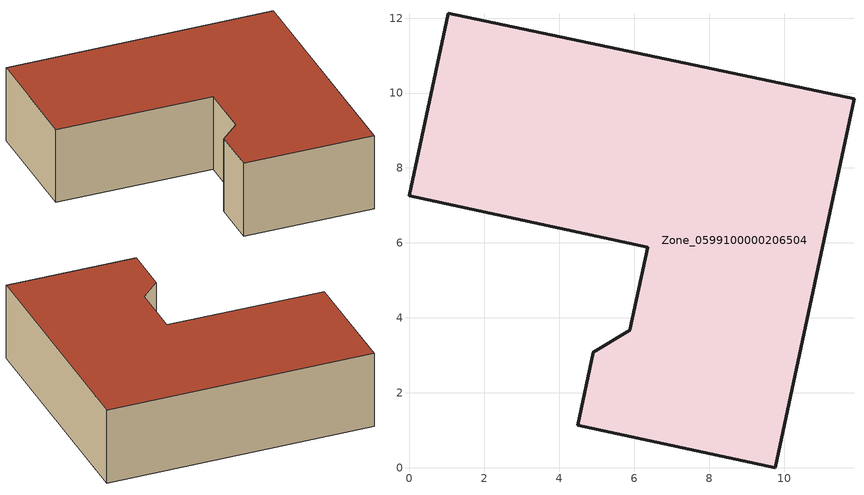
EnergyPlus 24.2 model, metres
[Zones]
Zone_0599100000206504
 floor ground (C_G): 9.76,0 4.49,1.13 4.91,3.08 5.88,3.67 6.36,5.89 0,7.26 1.04,12.13 11.86,9.85 z0
 wall outside (C_F): 11.86,9.85 1.04,12.13 0,7.26 6.36,5.89 5.88,3.67 4.91,3.08 4.49,1.13 9.76,0 11.86,9.85 z0:3.23
 roof outside (C_R): 9.76,0 11.86,9.85 1.04,12.13 0,7.26 6.36,5.89 5.88,3.67 4.91,3.08 4.49,1.13 z3.23
[BUILDING]
Pand.0599100000206504: North Axis=0; Terrain=City; Loads Convergence Tolerance Value=0.04; Temperature Convergence Tolerance Value=0.4; Solar Distribution=FullExterior; Maximum Number of Warmup Days=25; Minimum Number of Warmup Days=1
[Site:Location]
Rotterdam.The.Hague.AP_ZH_NLD Design_Conditions: Latitude=51.96; Longitude=4.45; Time Zone=1; Elevation=-4.5
[SITE:GROUNDTEMPERATURE:BUILDINGSURFACE]
18, 18, 18, 18, 18, 18, 18, 18, 18, 18, 18, 18
[MATERIAL] Thermal Absorptance=0.9; Solar Absorptance=0.7; Visible Absorptance=0.7
Name | Roughness | Thickness | Conductivity | Density | Specific Heat
G.TC.1975-1991 | MediumSmooth | 0.15 | 0.288461 | 540 | 1210
F.TC.1975-1991 | Rough | 0.3 | 0.230769 | 1920 | 840
R.TC.1975-1991 | MediumRough | 0.2 | 0.153846 | 1500 | 1000
[CONSTRUCTION]
C_G: G.TC.1975-1991
C_F: F.TC.1975-1991
C_R: R.TC.1975-1991
[ZONE]
Zone_0599100000206504: Type=1; Multiplier=1; Ceiling Height=Autocalculate; Volume=Autocalculate; Floor Area=autocalculate; Part of Total Floor Area=Yes
[ZONEINFILTRATION:DESIGNFLOWRATE]
Infil_Zone_0599100000206504: Zone or ZoneList or Space or SpaceList=Zone_0599100000206504; Schedule=AlwaysOn; Design Flow Rate Calculation Method=Flow/Area; Flow Rate per Floor Area=0.003; Constant Term Coefficient=1; Temperature Term Coefficient=0; Velocity Term Coefficient=0; Velocity Squared Term Coefficient=0
[HVACTEMPLATE:ZONE:IDEALLOADSAIRSYSTEM]
Zone_0599100000206504: Maximum Heating Supply Air Temperature=50; Minimum Cooling Supply Air Temperature=13; Maximum Heating Supply Air Humidity Ratio=0.0156; Minimum Cooling Supply Air Humidity Ratio=0.0077; Heating Limit=NoLimit; Cooling Limit=NoLimit; Dehumidification Control Type=ConstantSensibleHeatRatio; Cooling Sensible Heat Ratio=0.7; Dehumidification Setpoint=60; Humidification Control Type=None; Humidification Setpoint=30; Outdoor Air Method=None; Outdoor Air Flow Rate per Person=0.00944; Outdoor Air Flow Rate per Zone Floor Area=0; Outdoor Air Flow Rate per Zone=0; Demand Controlled Ventilation Type=None; Outdoor Air Economizer Type=NoEconomizer; Heat Recovery Type=None; Sensible Heat Recovery Effectiveness=0.7; Latent Heat Recovery Effectiveness=0.65
[ZONECONTROL:THERMOSTAT]
ThermostatControl_Zone_0599100000206504: Zone or ZoneList=Zone_0599100000206504; Control Type Schedule=DualSetpointControlType; Control 1=Thermostat_Zone_0599100000206504; Temperature Difference Between Cutout And Setpoint=0
[THERMOSTATSETPOINT:DUALSETPOINT]
Thermostat_Zone_0599100000206504: Heating Setpoint Temperature Schedule=HeatingSetpoint_Zone_0599100000206504; Cooling Setpoint Temperature Schedule=CoolingSetpoint_Zone_0599100000206504
[SCHEDULE:COMPACT]
HeatingSetpoint_Zone_0599100000206504: Through: 12/31, For: AllDays, Until: 24:00, 21
CoolingSetpoint_Zone_0599100000206504: Through: 12/31, For: AllDays, Until: 24:00, 24
DualSetpointControlType: Through: 12/31, For: AllDays, Until: 24:00, 4
AlwaysOn: Through: 12/31, For: AllDays, Until: 24:00, 1
